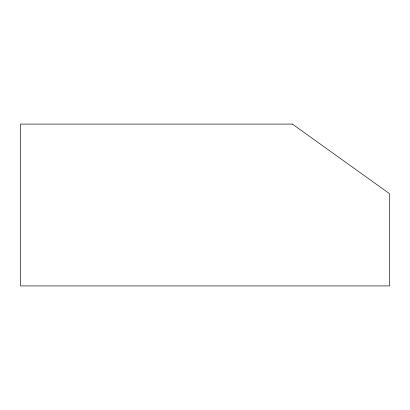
<?xml version="1.0" encoding="UTF-8"?>
<svg xmlns="http://www.w3.org/2000/svg" width="410" height="410" viewBox="0 0 410 410"><rect width="100%" height="100%" fill="white"/><g stroke="black" fill="none" stroke-linecap="round" stroke-linejoin="round"><path stroke-width="0.61" d="M292.397 124.081L20.5 124.081L20.5 285.919L389.5 285.919L389.5 193.669L292.397 124.081"/></g></svg>
